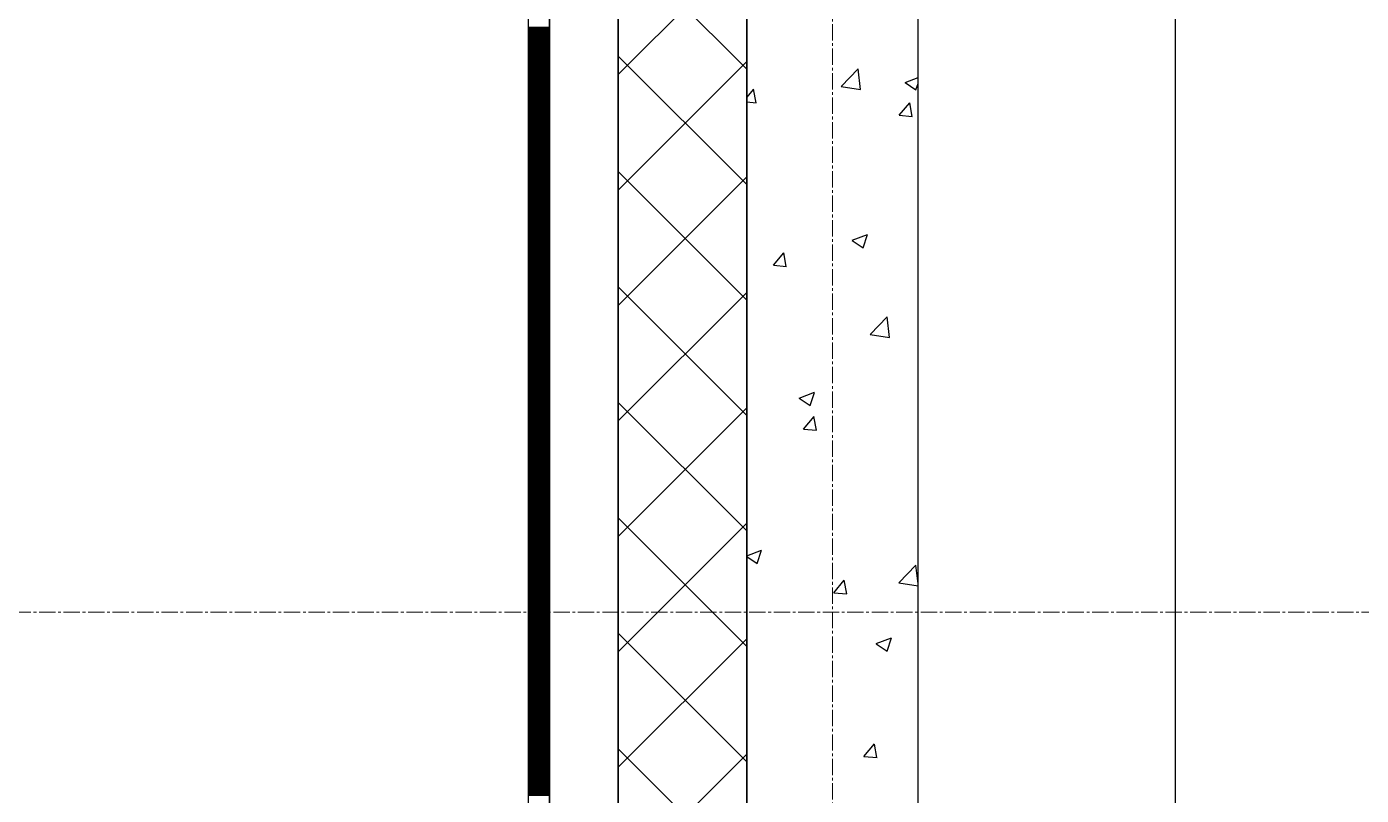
# Model space of a CAD drawing. Header units: millimetres. Extents: x -231292 to 573618, y -153144 to 564035.
# Drawn here: x 7963 to 9520, y 247853 to 248750 of the extents above; entities that cross this region are included whole.
import ezdxf

# ---------------------------------------------------------------- set-up
doc = ezdxf.new("R2010")
doc.units = ezdxf.units.MM
doc.linetypes.add('CENTER2', pattern=[28.575, 19.05, -3.175, 3.175, -3.175])
doc.layers.get('0').update_dxf_attribs({"color": 250})
for name, color, linetype, lineweight in [('АР_Стены ПЕНОблок', 250, 'Continuous', 20), ('АР_Тонкая', 250, 'Continuous', 5), ('АР_Утеплитель', 250, 'Continuous', 0), ('АР_Штриховка', 250, 'Continuous', 0), ('РД_Оси_100', 250, 'Continuous', 0)]:
    doc.layers.add(name, color=color, linetype=linetype, lineweight=lineweight)
doc.layers.add('КР_Балки-0.5', color=60, linetype='Continuous', lineweight=50, plot=False)

# ---------------------------------------------------------------- blocks, each defined once
blk = doc.blocks.new('оси_рен')
at = {"layer": 'РД_Оси_100', "color": 251, "linetype": 'CENTER2', "true_color": 0x636466}
for p, q in [((1195652.916, 135558.25), (1195652.916, 223268.25)), ((1189697.958, 197413.25), (1241712.916, 197413.25))]:
    blk.add_line(p, q, dxfattribs=at)

msp = doc.modelspace()

# ---------------------------------------------------------------- linework, layer by layer
at = {"layer": 'АР_Стены ПЕНОблок', "color": 18, "linetype": 'Continuous', "lineweight": 25, "true_color": 0x000000}
for p, q in [((8803.243, 263866.253), (8803.243, 187666.253)), ((9003.243, 187666.253), (9003.243, 263866.253))]:
    msp.add_line(p, q, dxfattribs=at)
at = {"layer": 'АР_Тонкая', "color": 18, "linetype": 'Continuous', "lineweight": 25, "true_color": 0x000000}
for p, q in [((8548.243, 263866.253), (8548.243, 187666.253)), ((8573.243, 263866.253), (8573.243, 187666.253)), ((8573.243, 187666.253), (8573.243, 263866.253)), ((8653.243, 187666.253), (8653.243, 263866.253))]:
    msp.add_line(p, q, dxfattribs=at)
at = {"layer": 'АР_Утеплитель', "color": 18, "linetype": 'Continuous', "lineweight": 25, "true_color": 0x000000}
for p, q in [((8653.243, 263866.253), (8653.243, 187666.253)), ((8803.243, 187666.253), (8803.243, 263866.253))]:
    msp.add_line(p, q, dxfattribs=at)
at = {"layer": 'АР_Штриховка', "color": 18, "linetype": 'Continuous', "lineweight": 25, "true_color": 0x000000}
for p, q in [((8803.243, 248699.905), (8653.243, 248849.905)), ((8653.243, 248693.618), (8803.243, 248843.618)), ((8548.243, 248749.002), (8573.243, 248749.002)), ((8548.243, 248748.002), (8573.243, 248748.002)), ((8548.243, 248747.002), (8573.243, 248747.002)), ((8548.243, 248746.002), (8573.243, 248746.002)), ((8548.243, 248745.002), (8573.243, 248745.002)), ((8548.243, 248744.002), (8573.243, 248744.002)), ((8548.243, 248743.002), (8573.243, 248743.002)), ((8548.243, 248742.002), (8573.243, 248742.002)), ((8548.243, 248741.002), (8573.243, 248741.002)), ((8548.243, 248740.002), (8573.243, 248740.002)), ((8548.243, 248739.002), (8573.243, 248739.002)), ((8548.243, 248738.002), (8573.243, 248738.002)), ((8548.243, 248737.002), (8573.243, 248737.002)), ((8548.243, 248736.002), (8573.243, 248736.002)), ((8548.243, 248735.002), (8573.243, 248735.002)), ((8548.243, 248734.002), (8573.243, 248734.002)), ((8548.243, 248733.002), (8573.243, 248733.002)), ((8548.243, 248732.002), (8573.243, 248732.002)), ((8548.243, 248731.002), (8573.243, 248731.002)), ((8548.243, 248730.002), (8573.243, 248730.002)), ((8548.243, 248729.002), (8573.243, 248729.002)), ((8548.243, 248728.002), (8573.243, 248728.002)), ((8548.243, 248727.002), (8573.243, 248727.002)), ((8548.243, 248726.002), (8573.243, 248726.002)), ((8548.243, 248725.002), (8573.243, 248725.002)), ((8548.243, 248724.002), (8573.243, 248724.002)), ((8548.243, 248723.002), (8573.243, 248723.002)), ((8548.243, 248722.002), (8573.243, 248722.002)), ((8548.243, 248721.002), (8573.243, 248721.002)), ((8548.243, 248720.002), (8573.243, 248720.002)), ((8548.243, 248719.002), (8573.243, 248719.002)), ((8548.243, 248718.002), (8573.243, 248718.002)), ((8548.243, 248717.002), (8573.243, 248717.002)), ((8548.243, 248716.002), (8573.243, 248716.002)), ((8548.243, 248715.002), (8573.243, 248715.002)), ((8548.243, 248714.002), (8573.243, 248714.002)), ((8548.243, 248713.002), (8573.243, 248713.002)), ((8803.243, 248565.201), (8653.243, 248715.201)), ((8548.243, 248712.002), (8573.243, 248712.002)), ((8548.243, 248711.002), (8573.243, 248711.002)), ((8548.243, 248710.002), (8573.243, 248710.002)), ((8548.243, 248709.002), (8573.243, 248709.002)), ((8548.243, 248708.002), (8573.243, 248708.002)), ((8548.243, 248707.002), (8573.243, 248707.002)), ((8548.243, 248706.002), (8573.243, 248706.002)), ((8548.243, 248705.002), (8573.243, 248705.002)), ((8548.243, 248704.002), (8573.243, 248704.002)), ((8548.243, 248703.002), (8573.243, 248703.002)), ((8548.243, 248702.002), (8573.243, 248702.002)), ((8548.243, 248701.002), (8573.243, 248701.002)), ((8548.243, 248700.002), (8573.243, 248700.002)), ((8548.243, 248699.002), (8573.243, 248699.002)), ((8548.243, 248698.002), (8573.243, 248698.002)), ((8548.243, 248697.002), (8573.243, 248697.002)), ((8653.243, 248558.914), (8803.243, 248708.914)), ((8913.567, 248679.632), (8933.351, 248700.251)), ((8936.148, 248676.128), (8933.342, 248700.25)), ((8548.243, 248696.002), (8573.243, 248696.002)), ((8548.243, 248695.002), (8573.243, 248695.002)), ((8548.243, 248694.002), (8573.243, 248694.002)), ((8548.243, 248693.002), (8573.243, 248693.002)), ((8548.243, 248692.002), (8573.243, 248692.002)), ((8548.243, 248691.002), (8573.243, 248691.002)), ((8548.243, 248690.002), (8573.243, 248690.002)), ((8548.243, 248689.002), (8573.243, 248689.002)), ((8548.243, 248688.002), (8573.243, 248688.002)), ((8548.243, 248687.002), (8573.243, 248687.002)), ((8548.243, 248686.002), (8573.243, 248686.002)), ((8548.243, 248685.002), (8573.243, 248685.002)), ((8548.243, 248684.002), (8573.243, 248684.002)), ((8548.243, 248683.002), (8573.243, 248683.002)), ((8548.243, 248682.002), (8573.243, 248682.002)), ((8988.148, 248684.284), (9000.783, 248675.762)), ((8988.246, 248684.5), (9003.243, 248690.257)), ((9000.793, 248675.759), (9003.243, 248683.06)), ((8548.243, 248681.002), (8573.243, 248681.002)), ((8548.243, 248680.002), (8573.243, 248680.002)), ((8548.243, 248679.002), (8573.243, 248679.002)), ((8548.243, 248678.002), (8573.243, 248678.002)), ((8548.243, 248677.002), (8573.243, 248677.002)), ((8548.243, 248676.002), (8573.243, 248676.002)), ((8548.243, 248675.002), (8573.243, 248675.002)), ((8548.243, 248674.002), (8573.243, 248674.002)), ((8548.243, 248673.002), (8573.243, 248673.002)), ((8548.243, 248672.002), (8573.243, 248672.002)), ((8548.243, 248671.002), (8573.243, 248671.002)), ((8548.243, 248670.002), (8573.243, 248670.002)), ((8548.243, 248669.002), (8573.243, 248669.002)), ((8548.243, 248668.002), (8573.243, 248668.002)), ((8548.243, 248667.002), (8573.243, 248667.002)), ((8548.243, 248666.002), (8573.243, 248666.002)), ((8803.243, 248667.07), (8811.387, 248676.776)), ((8814.216, 248660.824), (8811.279, 248676.745)), ((8913.561, 248679.647), (8936.151, 248676.143)), ((8548.243, 248665.002), (8573.243, 248665.002)), ((8548.243, 248664.002), (8573.243, 248664.002)), ((8548.243, 248663.002), (8573.243, 248663.002)), ((8548.243, 248662.002), (8573.243, 248662.002)), ((8548.243, 248661.002), (8573.243, 248661.002)), ((8548.243, 248660.002), (8573.243, 248660.002)), ((8548.243, 248659.002), (8573.243, 248659.002)), ((8548.243, 248658.002), (8573.243, 248658.002)), ((8548.243, 248657.002), (8573.243, 248657.002)), ((8548.243, 248656.002), (8573.243, 248656.002)), ((8548.243, 248655.002), (8573.243, 248655.002)), ((8548.243, 248654.002), (8573.243, 248654.002)), ((8548.243, 248653.002), (8573.243, 248653.002)), ((8548.243, 248652.002), (8573.243, 248652.002)), ((8548.243, 248651.002), (8573.243, 248651.002)), ((8803.243, 248661.813), (8814.323, 248660.844)), ((8981.327, 248646.243), (8993.572, 248660.837)), ((8996.4, 248644.885), (8993.463, 248660.806)), ((8548.243, 248650.002), (8573.243, 248650.002)), ((8548.243, 248649.002), (8573.243, 248649.002)), ((8548.243, 248648.002), (8573.243, 248648.002)), ((8548.243, 248647.002), (8573.243, 248647.002)), ((8548.243, 248646.002), (8573.243, 248646.002)), ((8548.243, 248645.002), (8573.243, 248645.002)), ((8548.243, 248644.002), (8573.243, 248644.002)), ((8548.243, 248643.002), (8573.243, 248643.002)), ((8548.243, 248642.002), (8573.243, 248642.002)), ((8548.243, 248641.002), (8573.243, 248641.002)), ((8548.243, 248640.002), (8573.243, 248640.002)), ((8548.243, 248639.002), (8573.243, 248639.002)), ((8548.243, 248638.002), (8573.243, 248638.002)), ((8548.243, 248637.002), (8573.243, 248637.002)), ((8548.243, 248636.002), (8573.243, 248636.002)), ((8548.243, 248635.002), (8573.243, 248635.002)), ((8981.326, 248646.233), (8996.508, 248644.905)), ((8548.243, 248634.002), (8573.243, 248634.002)), ((8548.243, 248633.002), (8573.243, 248633.002)), ((8548.243, 248632.002), (8573.243, 248632.002)), ((8548.243, 248631.002), (8573.243, 248631.002)), ((8548.243, 248630.002), (8573.243, 248630.002)), ((8548.243, 248629.002), (8573.243, 248629.002)), ((8548.243, 248628.002), (8573.243, 248628.002)), ((8548.243, 248627.002), (8573.243, 248627.002)), ((8548.243, 248626.002), (8573.243, 248626.002)), ((8548.243, 248625.002), (8573.243, 248625.002)), ((8548.243, 248624.002), (8573.243, 248624.002)), ((8548.243, 248623.002), (8573.243, 248623.002)), ((8548.243, 248622.002), (8573.243, 248622.002)), ((8548.243, 248621.002), (8573.243, 248621.002)), ((8548.243, 248620.002), (8573.243, 248620.002)), ((8548.243, 248619.002), (8573.243, 248619.002)), ((8548.243, 248618.002), (8573.243, 248618.002)), ((8548.243, 248617.002), (8573.243, 248617.002)), ((8548.243, 248616.002), (8573.243, 248616.002)), ((8548.243, 248615.002), (8573.243, 248615.002)), ((8548.243, 248614.002), (8573.243, 248614.002)), ((8548.243, 248613.002), (8573.243, 248613.002)), ((8548.243, 248612.002), (8573.243, 248612.002)), ((8548.243, 248611.002), (8573.243, 248611.002)), ((8548.243, 248610.002), (8573.243, 248610.002)), ((8548.243, 248609.002), (8573.243, 248609.002)), ((8548.243, 248608.002), (8573.243, 248608.002)), ((8548.243, 248607.002), (8573.243, 248607.002)), ((8548.243, 248606.002), (8573.243, 248606.002)), ((8548.243, 248605.002), (8573.243, 248605.002)), ((8548.243, 248604.002), (8573.243, 248604.002)), ((8548.243, 248603.002), (8573.243, 248603.002)), ((8548.243, 248602.002), (8573.243, 248602.002)), ((8548.243, 248601.002), (8573.243, 248601.002)), ((8548.243, 248600.002), (8573.243, 248600.002)), ((8548.243, 248599.002), (8573.243, 248599.002)), ((8548.243, 248598.002), (8573.243, 248598.002)), ((8548.243, 248597.002), (8573.243, 248597.002)), ((8548.243, 248596.002), (8573.243, 248596.002)), ((8548.243, 248595.002), (8573.243, 248595.002)), ((8548.243, 248594.002), (8573.243, 248594.002)), ((8548.243, 248593.002), (8573.243, 248593.002)), ((8548.243, 248592.002), (8573.243, 248592.002)), ((8548.243, 248591.002), (8573.243, 248591.002)), ((8548.243, 248590.002), (8573.243, 248590.002)), ((8548.243, 248589.002), (8573.243, 248589.002)), ((8548.243, 248588.002), (8573.243, 248588.002)), ((8548.243, 248587.002), (8573.243, 248587.002)), ((8548.243, 248586.002), (8573.243, 248586.002)), ((8548.243, 248585.002), (8573.243, 248585.002)), ((8548.243, 248584.002), (8573.243, 248584.002)), ((8548.243, 248583.002), (8573.243, 248583.002)), ((8548.243, 248582.002), (8573.243, 248582.002)), ((8548.243, 248581.002), (8573.243, 248581.002)), ((8548.243, 248580.002), (8573.243, 248580.002)), ((8548.243, 248579.002), (8573.243, 248579.002)), ((8548.243, 248578.002), (8573.243, 248578.002)), ((8548.243, 248577.002), (8573.243, 248577.002)), ((8548.243, 248576.002), (8573.243, 248576.002)), ((8548.243, 248575.002), (8573.243, 248575.002)), ((8548.243, 248574.002), (8573.243, 248574.002)), ((8548.243, 248573.002), (8573.243, 248573.002)), ((8803.243, 248430.497), (8653.243, 248580.497)), ((8653.243, 248424.21), (8803.243, 248574.21)), ((8548.243, 248572.002), (8573.243, 248572.002)), ((8548.243, 248571.002), (8573.243, 248571.002)), ((8548.243, 248570.002), (8573.243, 248570.002)), ((8548.243, 248569.002), (8573.243, 248569.002)), ((8548.243, 248568.002), (8573.243, 248568.002)), ((8548.243, 248567.002), (8573.243, 248567.002)), ((8548.243, 248566.002), (8573.243, 248566.002)), ((8548.243, 248565.002), (8573.243, 248565.002)), ((8548.243, 248564.002), (8573.243, 248564.002)), ((8548.243, 248563.002), (8573.243, 248563.002)), ((8548.243, 248562.002), (8573.243, 248562.002)), ((8548.243, 248561.002), (8573.243, 248561.002)), ((8548.243, 248560.002), (8573.243, 248560.002)), ((8548.243, 248559.002), (8573.243, 248559.002)), ((8548.243, 248558.002), (8573.243, 248558.002)), ((8548.243, 248557.002), (8573.243, 248557.002)), ((8548.243, 248556.002), (8573.243, 248556.002)), ((8548.243, 248555.002), (8573.243, 248555.002)), ((8548.243, 248554.002), (8573.243, 248554.002)), ((8548.243, 248553.002), (8573.243, 248553.002)), ((8548.243, 248552.002), (8573.243, 248552.002)), ((8548.243, 248551.002), (8573.243, 248551.002)), ((8548.243, 248550.002), (8573.243, 248550.002)), ((8548.243, 248549.002), (8573.243, 248549.002)), ((8548.243, 248548.002), (8573.243, 248548.002)), ((8548.243, 248547.002), (8573.243, 248547.002)), ((8548.243, 248546.002), (8573.243, 248546.002)), ((8548.243, 248545.002), (8573.243, 248545.002)), ((8548.243, 248544.002), (8573.243, 248544.002)), ((8548.243, 248543.002), (8573.243, 248543.002)), ((8548.243, 248542.002), (8573.243, 248542.002)), ((8548.243, 248541.002), (8573.243, 248541.002)), ((8548.243, 248540.002), (8573.243, 248540.002)), ((8548.243, 248539.002), (8573.243, 248539.002)), ((8548.243, 248538.002), (8573.243, 248538.002)), ((8548.243, 248537.002), (8573.243, 248537.002)), ((8548.243, 248536.002), (8573.243, 248536.002)), ((8548.243, 248535.002), (8573.243, 248535.002)), ((8548.243, 248534.002), (8573.243, 248534.002)), ((8548.243, 248533.002), (8573.243, 248533.002)), ((8548.243, 248532.002), (8573.243, 248532.002)), ((8548.243, 248531.002), (8573.243, 248531.002)), ((8548.243, 248530.002), (8573.243, 248530.002)), ((8548.243, 248529.002), (8573.243, 248529.002)), ((8548.243, 248528.002), (8573.243, 248528.002)), ((8548.243, 248527.002), (8573.243, 248527.002)), ((8548.243, 248526.002), (8573.243, 248526.002)), ((8548.243, 248525.002), (8573.243, 248525.002)), ((8548.243, 248524.002), (8573.243, 248524.002)), ((8548.243, 248523.002), (8573.243, 248523.002)), ((8548.243, 248522.002), (8573.243, 248522.002)), ((8548.243, 248521.002), (8573.243, 248521.002)), ((8548.243, 248520.002), (8573.243, 248520.002)), ((8548.243, 248519.002), (8573.243, 248519.002)), ((8548.243, 248518.002), (8573.243, 248518.002)), ((8548.243, 248517.002), (8573.243, 248517.002)), ((8548.243, 248516.002), (8573.243, 248516.002)), ((8548.243, 248515.002), (8573.243, 248515.002)), ((8548.243, 248514.002), (8573.243, 248514.002)), ((8548.243, 248513.002), (8573.243, 248513.002)), ((8548.243, 248512.002), (8573.243, 248512.002)), ((8548.243, 248511.002), (8573.243, 248511.002)), ((8548.243, 248510.002), (8573.243, 248510.002)), ((8548.243, 248509.002), (8573.243, 248509.002)), ((8548.243, 248508.002), (8573.243, 248508.002)), ((8548.243, 248507.002), (8573.243, 248507.002)), ((8548.243, 248506.002), (8573.243, 248506.002)), ((8548.243, 248505.002), (8573.243, 248505.002)), ((8548.243, 248504.002), (8573.243, 248504.002)), ((8548.243, 248503.002), (8573.243, 248503.002)), ((8548.243, 248502.002), (8573.243, 248502.002)), ((8548.243, 248501.002), (8573.243, 248501.002)), ((8548.243, 248500.002), (8573.243, 248500.002)), ((8548.243, 248499.002), (8573.243, 248499.002)), ((8548.243, 248498.002), (8573.243, 248498.002)), ((8548.243, 248497.002), (8573.243, 248497.002)), ((8548.243, 248496.002), (8573.243, 248496.002)), ((8548.243, 248495.002), (8573.243, 248495.002)), ((8926.346, 248500.096), (8938.981, 248491.574)), ((8926.444, 248500.312), (8944.229, 248507.139)), ((8938.991, 248491.571), (8944.142, 248506.92)), ((8548.243, 248494.002), (8573.243, 248494.002)), ((8548.243, 248493.002), (8573.243, 248493.002)), ((8548.243, 248492.002), (8573.243, 248492.002)), ((8548.243, 248491.002), (8573.243, 248491.002)), ((8548.243, 248490.002), (8573.243, 248490.002)), ((8548.243, 248489.002), (8573.243, 248489.002)), ((8548.243, 248488.002), (8573.243, 248488.002)), ((8548.243, 248487.002), (8573.243, 248487.002)), ((8548.243, 248486.002), (8573.243, 248486.002)), ((8548.243, 248485.002), (8573.243, 248485.002)), ((8548.243, 248484.002), (8573.243, 248484.002)), ((8548.243, 248483.002), (8573.243, 248483.002)), ((8548.243, 248482.002), (8573.243, 248482.002)), ((8548.243, 248481.002), (8573.243, 248481.002)), ((8548.243, 248480.002), (8573.243, 248480.002)), ((8548.243, 248479.002), (8573.243, 248479.002)), ((8834.385, 248471.126), (8846.63, 248485.719)), ((8849.459, 248469.767), (8846.522, 248485.688)), ((8548.243, 248478.002), (8573.243, 248478.002)), ((8548.243, 248477.002), (8573.243, 248477.002)), ((8548.243, 248476.002), (8573.243, 248476.002)), ((8548.243, 248475.002), (8573.243, 248475.002)), ((8548.243, 248474.002), (8573.243, 248474.002)), ((8548.243, 248473.002), (8573.243, 248473.002)), ((8548.243, 248472.002), (8573.243, 248472.002)), ((8548.243, 248471.002), (8573.243, 248471.002)), ((8548.243, 248470.002), (8573.243, 248470.002)), ((8548.243, 248469.002), (8573.243, 248469.002)), ((8548.243, 248468.002), (8573.243, 248468.002)), ((8548.243, 248467.002), (8573.243, 248467.002)), ((8548.243, 248466.002), (8573.243, 248466.002)), ((8548.243, 248465.002), (8573.243, 248465.002)), ((8548.243, 248464.002), (8573.243, 248464.002)), ((8834.384, 248471.115), (8849.566, 248469.787)), ((8548.243, 248463.002), (8573.243, 248463.002)), ((8548.243, 248462.002), (8573.243, 248462.002)), ((8548.243, 248461.002), (8573.243, 248461.002)), ((8548.243, 248460.002), (8573.243, 248460.002)), ((8548.243, 248459.002), (8573.243, 248459.002)), ((8548.243, 248458.002), (8573.243, 248458.002)), ((8548.243, 248457.002), (8573.243, 248457.002)), ((8548.243, 248456.002), (8573.243, 248456.002)), ((8548.243, 248455.002), (8573.243, 248455.002)), ((8548.243, 248454.002), (8573.243, 248454.002)), ((8548.243, 248453.002), (8573.243, 248453.002)), ((8548.243, 248452.002), (8573.243, 248452.002)), ((8548.243, 248451.002), (8573.243, 248451.002)), ((8548.243, 248450.002), (8573.243, 248450.002)), ((8548.243, 248449.002), (8573.243, 248449.002)), ((8548.243, 248448.002), (8573.243, 248448.002)), ((8548.243, 248447.002), (8573.243, 248447.002)), ((8548.243, 248446.002), (8573.243, 248446.002)), ((8548.243, 248445.002), (8573.243, 248445.002)), ((8548.243, 248444.002), (8573.243, 248444.002)), ((8548.243, 248443.002), (8573.243, 248443.002)), ((8548.243, 248442.002), (8573.243, 248442.002)), ((8548.243, 248441.002), (8573.243, 248441.002)), ((8548.243, 248440.002), (8573.243, 248440.002)), ((8548.243, 248439.002), (8573.243, 248439.002)), ((8548.243, 248438.002), (8573.243, 248438.002)), ((8548.243, 248437.002), (8573.243, 248437.002)), ((8548.243, 248436.002), (8573.243, 248436.002)), ((8548.243, 248435.002), (8573.243, 248435.002)), ((8548.243, 248434.002), (8573.243, 248434.002)), ((8548.243, 248433.002), (8573.243, 248433.002)), ((8803.243, 248295.793), (8653.243, 248445.793)), ((8653.243, 248289.506), (8803.243, 248439.506)), ((8548.243, 248432.002), (8573.243, 248432.002)), ((8548.243, 248431.002), (8573.243, 248431.002)), ((8548.243, 248430.002), (8573.243, 248430.002)), ((8548.243, 248429.002), (8573.243, 248429.002)), ((8548.243, 248428.002), (8573.243, 248428.002)), ((8548.243, 248427.002), (8573.243, 248427.002)), ((8548.243, 248426.002), (8573.243, 248426.002)), ((8548.243, 248425.002), (8573.243, 248425.002)), ((8548.243, 248424.002), (8573.243, 248424.002)), ((8548.243, 248423.002), (8573.243, 248423.002)), ((8548.243, 248422.002), (8573.243, 248422.002)), ((8548.243, 248421.002), (8573.243, 248421.002)), ((8548.243, 248420.002), (8573.243, 248420.002)), ((8548.243, 248419.002), (8573.243, 248419.002)), ((8548.243, 248418.002), (8573.243, 248418.002)), ((8548.243, 248417.002), (8573.243, 248417.002)), ((8548.243, 248416.002), (8573.243, 248416.002)), ((8548.243, 248415.002), (8573.243, 248415.002)), ((8548.243, 248414.002), (8573.243, 248414.002)), ((8548.243, 248413.002), (8573.243, 248413.002)), ((8548.243, 248412.002), (8573.243, 248412.002)), ((8548.243, 248411.002), (8573.243, 248411.002)), ((8548.243, 248410.002), (8573.243, 248410.002)), ((8548.243, 248409.002), (8573.243, 248409.002)), ((8548.243, 248408.002), (8573.243, 248408.002)), ((8548.243, 248407.002), (8573.243, 248407.002)), ((8548.243, 248406.002), (8573.243, 248406.002)), ((8548.243, 248405.002), (8573.243, 248405.002)), ((8548.243, 248404.002), (8573.243, 248404.002)), ((8548.243, 248403.002), (8573.243, 248403.002)), ((8548.243, 248402.002), (8573.243, 248402.002)), ((8947.242, 248390.164), (8967.026, 248410.783)), ((8969.823, 248386.659), (8967.017, 248410.782)), ((8548.243, 248401.002), (8573.243, 248401.002)), ((8548.243, 248400.002), (8573.243, 248400.002)), ((8548.243, 248399.002), (8573.243, 248399.002)), ((8548.243, 248398.002), (8573.243, 248398.002)), ((8548.243, 248397.002), (8573.243, 248397.002)), ((8548.243, 248396.002), (8573.243, 248396.002)), ((8548.243, 248395.002), (8573.243, 248395.002)), ((8548.243, 248394.002), (8573.243, 248394.002)), ((8548.243, 248393.002), (8573.243, 248393.002)), ((8548.243, 248392.002), (8573.243, 248392.002)), ((8548.243, 248391.002), (8573.243, 248391.002)), ((8548.243, 248390.002), (8573.243, 248390.002)), ((8548.243, 248389.002), (8573.243, 248389.002)), ((8548.243, 248388.002), (8573.243, 248388.002)), ((8548.243, 248387.002), (8573.243, 248387.002)), ((8548.243, 248386.002), (8573.243, 248386.002)), ((8947.236, 248390.178), (8969.825, 248386.675)), ((8548.243, 248385.002), (8573.243, 248385.002)), ((8548.243, 248384.002), (8573.243, 248384.002)), ((8548.243, 248383.002), (8573.243, 248383.002)), ((8548.243, 248382.002), (8573.243, 248382.002)), ((8548.243, 248381.002), (8573.243, 248381.002)), ((8548.243, 248380.002), (8573.243, 248380.002)), ((8548.243, 248379.002), (8573.243, 248379.002)), ((8548.243, 248378.002), (8573.243, 248378.002)), ((8548.243, 248377.002), (8573.243, 248377.002)), ((8548.243, 248376.002), (8573.243, 248376.002)), ((8548.243, 248375.002), (8573.243, 248375.002)), ((8548.243, 248374.002), (8573.243, 248374.002)), ((8548.243, 248373.002), (8573.243, 248373.002)), ((8548.243, 248372.002), (8573.243, 248372.002)), ((8548.243, 248371.002), (8573.243, 248371.002)), ((8548.243, 248370.002), (8573.243, 248370.002)), ((8548.243, 248369.002), (8573.243, 248369.002)), ((8548.243, 248368.002), (8573.243, 248368.002)), ((8548.243, 248367.002), (8573.243, 248367.002)), ((8548.243, 248366.002), (8573.243, 248366.002)), ((8548.243, 248365.002), (8573.243, 248365.002)), ((8548.243, 248364.002), (8573.243, 248364.002)), ((8548.243, 248363.002), (8573.243, 248363.002)), ((8548.243, 248362.002), (8573.243, 248362.002)), ((8548.243, 248361.002), (8573.243, 248361.002)), ((8548.243, 248360.002), (8573.243, 248360.002)), ((8548.243, 248359.002), (8573.243, 248359.002)), ((8548.243, 248358.002), (8573.243, 248358.002)), ((8548.243, 248357.002), (8573.243, 248357.002)), ((8548.243, 248356.002), (8573.243, 248356.002)), ((8548.243, 248355.002), (8573.243, 248355.002)), ((8548.243, 248354.002), (8573.243, 248354.002)), ((8548.243, 248353.002), (8573.243, 248353.002)), ((8548.243, 248352.002), (8573.243, 248352.002)), ((8548.243, 248351.002), (8573.243, 248351.002)), ((8548.243, 248350.002), (8573.243, 248350.002)), ((8548.243, 248349.002), (8573.243, 248349.002)), ((8548.243, 248348.002), (8573.243, 248348.002)), ((8548.243, 248347.002), (8573.243, 248347.002)), ((8548.243, 248346.002), (8573.243, 248346.002)), ((8548.243, 248345.002), (8573.243, 248345.002)), ((8548.243, 248344.002), (8573.243, 248344.002)), ((8548.243, 248343.002), (8573.243, 248343.002)), ((8548.243, 248342.002), (8573.243, 248342.002)), ((8548.243, 248341.002), (8573.243, 248341.002)), ((8548.243, 248340.002), (8573.243, 248340.002)), ((8548.243, 248339.002), (8573.243, 248339.002)), ((8548.243, 248338.002), (8573.243, 248338.002)), ((8548.243, 248337.002), (8573.243, 248337.002)), ((8548.243, 248336.002), (8573.243, 248336.002)), ((8548.243, 248335.002), (8573.243, 248335.002)), ((8548.243, 248334.002), (8573.243, 248334.002)), ((8548.243, 248333.002), (8573.243, 248333.002)), ((8548.243, 248332.002), (8573.243, 248332.002)), ((8548.243, 248331.002), (8573.243, 248331.002)), ((8548.243, 248330.002), (8573.243, 248330.002)), ((8548.243, 248329.002), (8573.243, 248329.002)), ((8548.243, 248328.002), (8573.243, 248328.002)), ((8548.243, 248327.002), (8573.243, 248327.002)), ((8548.243, 248326.002), (8573.243, 248326.002)), ((8548.243, 248325.002), (8573.243, 248325.002)), ((8548.243, 248324.002), (8573.243, 248324.002)), ((8548.243, 248323.002), (8573.243, 248323.002)), ((8548.243, 248322.002), (8573.243, 248322.002)), ((8548.243, 248321.002), (8573.243, 248321.002)), ((8548.243, 248320.002), (8573.243, 248320.002)), ((8548.243, 248319.002), (8573.243, 248319.002)), ((8548.243, 248318.002), (8573.243, 248318.002)), ((8548.243, 248317.002), (8573.243, 248317.002)), ((8548.243, 248316.002), (8573.243, 248316.002)), ((8548.243, 248315.002), (8573.243, 248315.002)), ((8548.243, 248314.002), (8573.243, 248314.002)), ((8548.243, 248313.002), (8573.243, 248313.002)), ((8548.243, 248312.002), (8573.243, 248312.002)), ((8548.243, 248311.002), (8573.243, 248311.002)), ((8548.243, 248310.002), (8573.243, 248310.002)), ((8548.243, 248309.002), (8573.243, 248309.002)), ((8548.243, 248308.002), (8573.243, 248308.002)), ((8803.243, 248161.089), (8653.243, 248311.089)), ((8864.544, 248315.908), (8877.179, 248307.386)), ((8864.642, 248316.124), (8882.427, 248322.951)), ((8877.189, 248307.383), (8882.339, 248322.732)), ((8548.243, 248307.002), (8573.243, 248307.002)), ((8548.243, 248306.002), (8573.243, 248306.002)), ((8548.243, 248305.002), (8573.243, 248305.002)), ((8548.243, 248304.002), (8573.243, 248304.002)), ((8548.243, 248303.002), (8573.243, 248303.002)), ((8548.243, 248302.002), (8573.243, 248302.002)), ((8548.243, 248301.002), (8573.243, 248301.002)), ((8548.243, 248300.002), (8573.243, 248300.002)), ((8548.243, 248299.002), (8573.243, 248299.002)), ((8548.243, 248298.002), (8573.243, 248298.002)), ((8548.243, 248297.002), (8573.243, 248297.002)), ((8548.243, 248296.002), (8573.243, 248296.002)), ((8548.243, 248295.002), (8573.243, 248295.002)), ((8548.243, 248294.002), (8573.243, 248294.002)), ((8548.243, 248293.002), (8573.243, 248293.002)), ((8653.243, 248154.803), (8803.243, 248304.803)), ((8869.629, 248280.069), (8881.874, 248294.662)), ((8884.702, 248278.71), (8881.765, 248294.632)), ((8548.243, 248292.002), (8573.243, 248292.002)), ((8548.243, 248291.002), (8573.243, 248291.002)), ((8548.243, 248290.002), (8573.243, 248290.002)), ((8548.243, 248289.002), (8573.243, 248289.002)), ((8548.243, 248288.002), (8573.243, 248288.002)), ((8548.243, 248287.002), (8573.243, 248287.002)), ((8548.243, 248286.002), (8573.243, 248286.002)), ((8548.243, 248285.002), (8573.243, 248285.002)), ((8548.243, 248284.002), (8573.243, 248284.002)), ((8548.243, 248283.002), (8573.243, 248283.002)), ((8548.243, 248282.002), (8573.243, 248282.002)), ((8548.243, 248281.002), (8573.243, 248281.002)), ((8548.243, 248280.002), (8573.243, 248280.002)), ((8548.243, 248279.002), (8573.243, 248279.002)), ((8548.243, 248278.002), (8573.243, 248278.002)), ((8548.243, 248277.002), (8573.243, 248277.002)), ((8869.628, 248280.059), (8884.81, 248278.73)), ((8548.243, 248276.002), (8573.243, 248276.002)), ((8548.243, 248275.002), (8573.243, 248275.002)), ((8548.243, 248274.002), (8573.243, 248274.002)), ((8548.243, 248273.002), (8573.243, 248273.002)), ((8548.243, 248272.002), (8573.243, 248272.002)), ((8548.243, 248271.002), (8573.243, 248271.002)), ((8548.243, 248270.002), (8573.243, 248270.002)), ((8548.243, 248269.002), (8573.243, 248269.002)), ((8548.243, 248268.002), (8573.243, 248268.002)), ((8548.243, 248267.002), (8573.243, 248267.002)), ((8548.243, 248266.002), (8573.243, 248266.002)), ((8548.243, 248265.002), (8573.243, 248265.002)), ((8548.243, 248264.002), (8573.243, 248264.002)), ((8548.243, 248263.002), (8573.243, 248263.002)), ((8548.243, 248262.002), (8573.243, 248262.002)), ((8548.243, 248261.002), (8573.243, 248261.002)), ((8548.243, 248260.002), (8573.243, 248260.002)), ((8548.243, 248259.002), (8573.243, 248259.002)), ((8548.243, 248258.002), (8573.243, 248258.002)), ((8548.243, 248257.002), (8573.243, 248257.002)), ((8548.243, 248256.002), (8573.243, 248256.002)), ((8548.243, 248255.002), (8573.243, 248255.002)), ((8548.243, 248254.002), (8573.243, 248254.002)), ((8548.243, 248253.002), (8573.243, 248253.002)), ((8548.243, 248252.002), (8573.243, 248252.002)), ((8548.243, 248251.002), (8573.243, 248251.002)), ((8548.243, 248250.002), (8573.243, 248250.002)), ((8548.243, 248249.002), (8573.243, 248249.002)), ((8548.243, 248248.002), (8573.243, 248248.002)), ((8548.243, 248247.002), (8573.243, 248247.002)), ((8548.243, 248246.002), (8573.243, 248246.002)), ((8548.243, 248245.002), (8573.243, 248245.002)), ((8548.243, 248244.002), (8573.243, 248244.002)), ((8548.243, 248243.002), (8573.243, 248243.002)), ((8548.243, 248242.002), (8573.243, 248242.002)), ((8548.243, 248241.002), (8573.243, 248241.002)), ((8548.243, 248240.002), (8573.243, 248240.002)), ((8548.243, 248239.002), (8573.243, 248239.002)), ((8548.243, 248238.002), (8573.243, 248238.002)), ((8548.243, 248237.002), (8573.243, 248237.002)), ((8548.243, 248236.002), (8573.243, 248236.002)), ((8548.243, 248235.002), (8573.243, 248235.002)), ((8548.243, 248234.002), (8573.243, 248234.002)), ((8548.243, 248233.002), (8573.243, 248233.002)), ((8548.243, 248232.002), (8573.243, 248232.002)), ((8548.243, 248231.002), (8573.243, 248231.002)), ((8548.243, 248230.002), (8573.243, 248230.002)), ((8548.243, 248229.002), (8573.243, 248229.002)), ((8548.243, 248228.002), (8573.243, 248228.002)), ((8548.243, 248227.002), (8573.243, 248227.002)), ((8548.243, 248226.002), (8573.243, 248226.002)), ((8548.243, 248225.002), (8573.243, 248225.002)), ((8548.243, 248224.002), (8573.243, 248224.002)), ((8548.243, 248223.002), (8573.243, 248223.002)), ((8548.243, 248222.002), (8573.243, 248222.002)), ((8548.243, 248221.002), (8573.243, 248221.002)), ((8548.243, 248220.002), (8573.243, 248220.002)), ((8548.243, 248219.002), (8573.243, 248219.002)), ((8548.243, 248218.002), (8573.243, 248218.002)), ((8548.243, 248217.002), (8573.243, 248217.002)), ((8548.243, 248216.002), (8573.243, 248216.002)), ((8548.243, 248215.002), (8573.243, 248215.002)), ((8548.243, 248214.002), (8573.243, 248214.002)), ((8548.243, 248213.002), (8573.243, 248213.002)), ((8548.243, 248212.002), (8573.243, 248212.002)), ((8548.243, 248211.002), (8573.243, 248211.002)), ((8548.243, 248210.002), (8573.243, 248210.002)), ((8548.243, 248209.002), (8573.243, 248209.002)), ((8548.243, 248208.002), (8573.243, 248208.002)), ((8548.243, 248207.002), (8573.243, 248207.002)), ((8548.243, 248206.002), (8573.243, 248206.002)), ((8548.243, 248205.002), (8573.243, 248205.002)), ((8548.243, 248204.002), (8573.243, 248204.002)), ((8548.243, 248203.002), (8573.243, 248203.002)), ((8548.243, 248202.002), (8573.243, 248202.002)), ((8548.243, 248201.002), (8573.243, 248201.002)), ((8548.243, 248200.002), (8573.243, 248200.002)), ((8548.243, 248199.002), (8573.243, 248199.002)), ((8548.243, 248198.002), (8573.243, 248198.002)), ((8548.243, 248197.002), (8573.243, 248197.002)), ((8548.243, 248196.002), (8573.243, 248196.002)), ((8548.243, 248195.002), (8573.243, 248195.002)), ((8548.243, 248194.002), (8573.243, 248194.002)), ((8548.243, 248193.002), (8573.243, 248193.002)), ((8548.243, 248192.002), (8573.243, 248192.002)), ((8548.243, 248191.002), (8573.243, 248191.002)), ((8548.243, 248190.002), (8573.243, 248190.002)), ((8548.243, 248189.002), (8573.243, 248189.002)), ((8548.243, 248188.002), (8573.243, 248188.002)), ((8548.243, 248187.002), (8573.243, 248187.002)), ((8548.243, 248186.002), (8573.243, 248186.002)), ((8548.243, 248185.002), (8573.243, 248185.002)), ((8548.243, 248184.002), (8573.243, 248184.002)), ((8548.243, 248183.002), (8573.243, 248183.002)), ((8548.243, 248182.002), (8573.243, 248182.002)), ((8548.243, 248181.002), (8573.243, 248181.002)), ((8548.243, 248180.002), (8573.243, 248180.002)), ((8548.243, 248179.002), (8573.243, 248179.002)), ((8548.243, 248178.002), (8573.243, 248178.002)), ((8548.243, 248177.002), (8573.243, 248177.002)), ((8548.243, 248176.002), (8573.243, 248176.002)), ((8548.243, 248175.002), (8573.243, 248175.002)), ((8548.243, 248174.002), (8573.243, 248174.002)), ((8548.243, 248173.002), (8573.243, 248173.002)), ((8548.243, 248172.002), (8573.243, 248172.002)), ((8548.243, 248171.002), (8573.243, 248171.002)), ((8548.243, 248170.002), (8573.243, 248170.002)), ((8548.243, 248169.002), (8573.243, 248169.002)), ((8548.243, 248168.002), (8573.243, 248168.002)), ((8803.243, 248026.386), (8653.243, 248176.386)), ((8653.243, 248020.099), (8803.243, 248170.099)), ((8548.243, 248167.002), (8573.243, 248167.002)), ((8548.243, 248166.002), (8573.243, 248166.002)), ((8548.243, 248165.002), (8573.243, 248165.002)), ((8548.243, 248164.002), (8573.243, 248164.002)), ((8548.243, 248163.002), (8573.243, 248163.002)), ((8548.243, 248162.002), (8573.243, 248162.002)), ((8548.243, 248161.002), (8573.243, 248161.002)), ((8548.243, 248160.002), (8573.243, 248160.002)), ((8548.243, 248159.002), (8573.243, 248159.002)), ((8548.243, 248158.002), (8573.243, 248158.002)), ((8548.243, 248157.002), (8573.243, 248157.002)), ((8548.243, 248156.002), (8573.243, 248156.002)), ((8548.243, 248155.002), (8573.243, 248155.002)), ((8548.243, 248154.002), (8573.243, 248154.002)), ((8548.243, 248153.002), (8573.243, 248153.002)), ((8548.243, 248152.002), (8573.243, 248152.002)), ((8548.243, 248151.002), (8573.243, 248151.002)), ((8548.243, 248150.002), (8573.243, 248150.002)), ((8548.243, 248149.002), (8573.243, 248149.002)), ((8548.243, 248148.002), (8573.243, 248148.002)), ((8548.243, 248147.002), (8573.243, 248147.002)), ((8548.243, 248146.002), (8573.243, 248146.002)), ((8548.243, 248145.002), (8573.243, 248145.002)), ((8548.243, 248144.002), (8573.243, 248144.002)), ((8548.243, 248143.002), (8573.243, 248143.002)), ((8548.243, 248142.002), (8573.243, 248142.002)), ((8548.243, 248141.002), (8573.243, 248141.002)), ((8548.243, 248140.002), (8573.243, 248140.002)), ((8548.243, 248139.002), (8573.243, 248139.002)), ((8548.243, 248138.002), (8573.243, 248138.002)), ((8548.243, 248137.002), (8573.243, 248137.002)), ((8803.243, 248132.091), (8820.625, 248138.763)), ((8815.387, 248123.195), (8820.537, 248138.544)), ((8548.243, 248136.002), (8573.243, 248136.002)), ((8548.243, 248135.002), (8573.243, 248135.002)), ((8548.243, 248134.002), (8573.243, 248134.002)), ((8548.243, 248133.002), (8573.243, 248133.002)), ((8548.243, 248132.002), (8573.243, 248132.002)), ((8548.243, 248131.002), (8573.243, 248131.002)), ((8548.243, 248130.002), (8573.243, 248130.002)), ((8548.243, 248129.002), (8573.243, 248129.002)), ((8548.243, 248128.002), (8573.243, 248128.002)), ((8548.243, 248127.002), (8573.243, 248127.002)), ((8548.243, 248126.002), (8573.243, 248126.002)), ((8548.243, 248125.002), (8573.243, 248125.002)), ((8548.243, 248124.002), (8573.243, 248124.002)), ((8548.243, 248123.002), (8573.243, 248123.002)), ((8548.243, 248122.002), (8573.243, 248122.002)), ((8548.243, 248121.002), (8573.243, 248121.002)), ((8803.243, 248131.382), (8815.377, 248123.198)), ((8980.917, 248100.696), (9000.701, 248121.314)), ((9003.243, 248099.38), (9000.691, 248121.313)), ((8548.243, 248120.002), (8573.243, 248120.002)), ((8548.243, 248119.002), (8573.243, 248119.002)), ((8548.243, 248118.002), (8573.243, 248118.002)), ((8548.243, 248117.002), (8573.243, 248117.002)), ((8548.243, 248116.002), (8573.243, 248116.002)), ((8548.243, 248115.002), (8573.243, 248115.002)), ((8548.243, 248114.002), (8573.243, 248114.002)), ((8548.243, 248113.002), (8573.243, 248113.002)), ((8548.243, 248112.002), (8573.243, 248112.002)), ((8548.243, 248111.002), (8573.243, 248111.002)), ((8548.243, 248110.002), (8573.243, 248110.002)), ((8548.243, 248109.002), (8573.243, 248109.002)), ((8548.243, 248108.002), (8573.243, 248108.002)), ((8548.243, 248107.002), (8573.243, 248107.002)), ((8548.243, 248106.002), (8573.243, 248106.002)), ((8548.243, 248105.002), (8573.243, 248105.002)), ((8548.243, 248104.002), (8573.243, 248104.002)), ((8548.243, 248103.002), (8573.243, 248103.002)), ((8548.243, 248102.002), (8573.243, 248102.002)), ((8548.243, 248101.002), (8573.243, 248101.002)), ((8548.243, 248100.002), (8573.243, 248100.002)), ((8548.243, 248099.002), (8573.243, 248099.002)), ((8548.243, 248098.002), (8573.243, 248098.002)), ((8548.243, 248097.002), (8573.243, 248097.002)), ((8548.243, 248096.002), (8573.243, 248096.002)), ((8548.243, 248095.002), (8573.243, 248095.002)), ((8548.243, 248094.002), (8573.243, 248094.002)), ((8548.243, 248093.002), (8573.243, 248093.002)), ((8548.243, 248092.002), (8573.243, 248092.002)), ((8548.243, 248091.002), (8573.243, 248091.002)), ((8548.243, 248090.002), (8573.243, 248090.002)), ((8904.872, 248089.012), (8917.117, 248103.605)), ((8919.945, 248087.653), (8917.008, 248103.575)), ((8980.91, 248100.71), (9003.243, 248097.247)), ((8548.243, 248089.002), (8573.243, 248089.002)), ((8548.243, 248088.002), (8573.243, 248088.002)), ((8548.243, 248087.002), (8573.243, 248087.002)), ((8548.243, 248086.002), (8573.243, 248086.002)), ((8548.243, 248085.002), (8573.243, 248085.002)), ((8548.243, 248084.002), (8573.243, 248084.002)), ((8548.243, 248083.002), (8573.243, 248083.002)), ((8548.243, 248082.002), (8573.243, 248082.002)), ((8548.243, 248081.002), (8573.243, 248081.002)), ((8548.243, 248080.002), (8573.243, 248080.002)), ((8548.243, 248079.002), (8573.243, 248079.002)), ((8548.243, 248078.002), (8573.243, 248078.002)), ((8548.243, 248077.002), (8573.243, 248077.002)), ((8548.243, 248076.002), (8573.243, 248076.002)), ((8548.243, 248075.002), (8573.243, 248075.002)), ((8904.871, 248089.002), (8920.053, 248087.674)), ((8548.243, 248074.002), (8573.243, 248074.002)), ((8548.243, 248073.002), (8573.243, 248073.002)), ((8548.243, 248072.002), (8573.243, 248072.002)), ((8548.243, 248071.002), (8573.243, 248071.002)), ((8548.243, 248070.002), (8573.243, 248070.002)), ((8548.243, 248069.002), (8573.243, 248069.002)), ((8548.243, 248068.002), (8573.243, 248068.002)), ((8548.243, 248067.002), (8573.243, 248067.002)), ((8548.243, 248066.002), (8573.243, 248066.002)), ((8548.243, 248065.002), (8573.243, 248065.002)), ((8548.243, 248064.002), (8573.243, 248064.002)), ((8548.243, 248063.002), (8573.243, 248063.002)), ((8548.243, 248062.002), (8573.243, 248062.002)), ((8548.243, 248061.002), (8573.243, 248061.002)), ((8548.243, 248060.002), (8573.243, 248060.002)), ((8548.243, 248059.002), (8573.243, 248059.002)), ((8548.243, 248058.002), (8573.243, 248058.002)), ((8548.243, 248057.002), (8573.243, 248057.002)), ((8548.243, 248056.002), (8573.243, 248056.002)), ((8548.243, 248055.002), (8573.243, 248055.002)), ((8548.243, 248054.002), (8573.243, 248054.002)), ((8548.243, 248053.002), (8573.243, 248053.002)), ((8548.243, 248052.002), (8573.243, 248052.002)), ((8548.243, 248051.002), (8573.243, 248051.002)), ((8548.243, 248050.002), (8573.243, 248050.002)), ((8548.243, 248049.002), (8573.243, 248049.002)), ((8548.243, 248048.002), (8573.243, 248048.002)), ((8548.243, 248047.002), (8573.243, 248047.002)), ((8548.243, 248046.002), (8573.243, 248046.002)), ((8548.243, 248045.002), (8573.243, 248045.002)), ((8548.243, 248044.002), (8573.243, 248044.002)), ((8548.243, 248043.002), (8573.243, 248043.002)), ((8548.243, 248042.002), (8573.243, 248042.002)), ((8548.243, 248041.002), (8573.243, 248041.002)), ((8548.243, 248040.002), (8573.243, 248040.002)), ((8548.243, 248039.002), (8573.243, 248039.002)), ((8548.243, 248038.002), (8573.243, 248038.002)), ((8548.243, 248037.002), (8573.243, 248037.002)), ((8548.243, 248036.002), (8573.243, 248036.002)), ((8548.243, 248035.002), (8573.243, 248035.002)), ((8548.243, 248034.002), (8573.243, 248034.002)), ((8548.243, 248033.002), (8573.243, 248033.002)), ((8548.243, 248032.002), (8573.243, 248032.002)), ((8548.243, 248031.002), (8573.243, 248031.002)), ((8548.243, 248030.002), (8573.243, 248030.002)), ((8548.243, 248029.002), (8573.243, 248029.002)), ((8548.243, 248028.002), (8573.243, 248028.002)), ((8803.243, 247891.682), (8653.243, 248041.682)), ((8653.243, 247885.395), (8803.243, 248035.395)), ((8954.357, 248029.455), (8966.991, 248020.933)), ((8954.454, 248029.671), (8972.239, 248036.498)), ((8967.002, 248020.93), (8972.152, 248036.279)), ((8548.243, 248027.002), (8573.243, 248027.002)), ((8548.243, 248026.002), (8573.243, 248026.002)), ((8548.243, 248025.002), (8573.243, 248025.002)), ((8548.243, 248024.002), (8573.243, 248024.002)), ((8548.243, 248023.002), (8573.243, 248023.002)), ((8548.243, 248022.002), (8573.243, 248022.002)), ((8548.243, 248021.002), (8573.243, 248021.002)), ((8548.243, 248020.002), (8573.243, 248020.002)), ((8548.243, 248019.002), (8573.243, 248019.002)), ((8548.243, 248018.002), (8573.243, 248018.002)), ((8548.243, 248017.002), (8573.243, 248017.002)), ((8548.243, 248016.002), (8573.243, 248016.002)), ((8548.243, 248015.002), (8573.243, 248015.002)), ((8548.243, 248014.002), (8573.243, 248014.002)), ((8548.243, 248013.002), (8573.243, 248013.002)), ((8548.243, 248012.002), (8573.243, 248012.002)), ((8548.243, 248011.002), (8573.243, 248011.002)), ((8548.243, 248010.002), (8573.243, 248010.002)), ((8548.243, 248009.002), (8573.243, 248009.002)), ((8548.243, 248008.002), (8573.243, 248008.002)), ((8548.243, 248007.002), (8573.243, 248007.002)), ((8548.243, 248006.002), (8573.243, 248006.002)), ((8548.243, 248005.002), (8573.243, 248005.002)), ((8548.243, 248004.002), (8573.243, 248004.002)), ((8548.243, 248003.002), (8573.243, 248003.002)), ((8548.243, 248002.002), (8573.243, 248002.002)), ((8548.243, 248001.002), (8573.243, 248001.002)), ((8548.243, 248000.002), (8573.243, 248000.002)), ((8548.243, 247999.002), (8573.243, 247999.002)), ((8548.243, 247998.002), (8573.243, 247998.002)), ((8548.243, 247997.002), (8573.243, 247997.002)), ((8548.243, 247996.002), (8573.243, 247996.002)), ((8548.243, 247995.002), (8573.243, 247995.002)), ((8548.243, 247994.002), (8573.243, 247994.002)), ((8548.243, 247993.002), (8573.243, 247993.002)), ((8548.243, 247992.002), (8573.243, 247992.002)), ((8548.243, 247991.002), (8573.243, 247991.002)), ((8548.243, 247990.002), (8573.243, 247990.002)), ((8548.243, 247989.002), (8573.243, 247989.002)), ((8548.243, 247988.002), (8573.243, 247988.002)), ((8548.243, 247987.002), (8573.243, 247987.002)), ((8548.243, 247986.002), (8573.243, 247986.002)), ((8548.243, 247985.002), (8573.243, 247985.002)), ((8548.243, 247984.002), (8573.243, 247984.002)), ((8548.243, 247983.002), (8573.243, 247983.002)), ((8548.243, 247982.002), (8573.243, 247982.002)), ((8548.243, 247981.002), (8573.243, 247981.002)), ((8548.243, 247980.002), (8573.243, 247980.002)), ((8548.243, 247979.002), (8573.243, 247979.002)), ((8548.243, 247978.002), (8573.243, 247978.002)), ((8548.243, 247977.002), (8573.243, 247977.002)), ((8548.243, 247976.002), (8573.243, 247976.002)), ((8548.243, 247975.002), (8573.243, 247975.002)), ((8548.243, 247974.002), (8573.243, 247974.002)), ((8548.243, 247973.002), (8573.243, 247973.002)), ((8548.243, 247972.002), (8573.243, 247972.002)), ((8548.243, 247971.002), (8573.243, 247971.002)), ((8548.243, 247970.002), (8573.243, 247970.002)), ((8548.243, 247969.002), (8573.243, 247969.002)), ((8548.243, 247968.002), (8573.243, 247968.002)), ((8548.243, 247967.002), (8573.243, 247967.002)), ((8548.243, 247966.002), (8573.243, 247966.002)), ((8548.243, 247965.002), (8573.243, 247965.002)), ((8548.243, 247964.002), (8573.243, 247964.002)), ((8548.243, 247963.002), (8573.243, 247963.002)), ((8548.243, 247962.002), (8573.243, 247962.002)), ((8548.243, 247961.002), (8573.243, 247961.002)), ((8548.243, 247960.002), (8573.243, 247960.002)), ((8548.243, 247959.002), (8573.243, 247959.002)), ((8548.243, 247958.002), (8573.243, 247958.002)), ((8548.243, 247957.002), (8573.243, 247957.002)), ((8548.243, 247956.002), (8573.243, 247956.002)), ((8548.243, 247955.002), (8573.243, 247955.002)), ((8548.243, 247954.002), (8573.243, 247954.002)), ((8548.243, 247953.002), (8573.243, 247953.002)), ((8548.243, 247952.002), (8573.243, 247952.002)), ((8548.243, 247951.002), (8573.243, 247951.002)), ((8548.243, 247950.002), (8573.243, 247950.002)), ((8548.243, 247949.002), (8573.243, 247949.002)), ((8548.243, 247948.002), (8573.243, 247948.002)), ((8548.243, 247947.002), (8573.243, 247947.002)), ((8548.243, 247946.002), (8573.243, 247946.002)), ((8548.243, 247945.002), (8573.243, 247945.002)), ((8548.243, 247944.002), (8573.243, 247944.002)), ((8548.243, 247943.002), (8573.243, 247943.002)), ((8548.243, 247942.002), (8573.243, 247942.002)), ((8548.243, 247941.002), (8573.243, 247941.002)), ((8548.243, 247940.002), (8573.243, 247940.002)), ((8548.243, 247939.002), (8573.243, 247939.002)), ((8548.243, 247938.002), (8573.243, 247938.002)), ((8548.243, 247937.002), (8573.243, 247937.002)), ((8548.243, 247936.002), (8573.243, 247936.002)), ((8548.243, 247935.002), (8573.243, 247935.002)), ((8548.243, 247934.002), (8573.243, 247934.002)), ((8548.243, 247933.002), (8573.243, 247933.002)), ((8548.243, 247932.002), (8573.243, 247932.002)), ((8548.243, 247931.002), (8573.243, 247931.002)), ((8548.243, 247930.002), (8573.243, 247930.002)), ((8548.243, 247929.002), (8573.243, 247929.002)), ((8548.243, 247928.002), (8573.243, 247928.002)), ((8548.243, 247927.002), (8573.243, 247927.002)), ((8548.243, 247926.002), (8573.243, 247926.002)), ((8548.243, 247925.002), (8573.243, 247925.002)), ((8548.243, 247924.002), (8573.243, 247924.002)), ((8548.243, 247923.002), (8573.243, 247923.002)), ((8548.243, 247922.002), (8573.243, 247922.002)), ((8548.243, 247921.002), (8573.243, 247921.002)), ((8548.243, 247920.002), (8573.243, 247920.002)), ((8548.243, 247919.002), (8573.243, 247919.002)), ((8548.243, 247918.002), (8573.243, 247918.002)), ((8548.243, 247917.002), (8573.243, 247917.002)), ((8548.243, 247916.002), (8573.243, 247916.002)), ((8548.243, 247915.002), (8573.243, 247915.002)), ((8548.243, 247914.002), (8573.243, 247914.002)), ((8548.243, 247913.002), (8573.243, 247913.002)), ((8548.243, 247912.002), (8573.243, 247912.002)), ((8548.243, 247911.002), (8573.243, 247911.002)), ((8548.243, 247910.002), (8573.243, 247910.002)), ((8548.243, 247909.002), (8573.243, 247909.002)), ((8548.243, 247908.002), (8573.243, 247908.002)), ((8548.243, 247907.002), (8573.243, 247907.002)), ((8548.243, 247906.002), (8573.243, 247906.002)), ((8548.243, 247905.002), (8573.243, 247905.002)), ((8548.243, 247904.002), (8573.243, 247904.002)), ((8548.243, 247903.002), (8573.243, 247903.002)), ((8803.243, 247756.978), (8653.243, 247906.978)), ((8940.116, 247897.955), (8952.361, 247912.548)), ((8955.187, 247896.596), (8952.251, 247912.518)), ((8548.243, 247902.002), (8573.243, 247902.002)), ((8548.243, 247901.002), (8573.243, 247901.002)), ((8548.243, 247900.002), (8573.243, 247900.002)), ((8548.243, 247899.002), (8573.243, 247899.002)), ((8548.243, 247898.002), (8573.243, 247898.002)), ((8548.243, 247897.002), (8573.243, 247897.002)), ((8548.243, 247896.002), (8573.243, 247896.002)), ((8548.243, 247895.002), (8573.243, 247895.002)), ((8548.243, 247894.002), (8573.243, 247894.002)), ((8548.243, 247893.002), (8573.243, 247893.002)), ((8548.243, 247892.002), (8573.243, 247892.002)), ((8548.243, 247891.002), (8573.243, 247891.002)), ((8548.243, 247890.002), (8573.243, 247890.002)), ((8548.243, 247889.002), (8573.243, 247889.002)), ((8548.243, 247888.002), (8573.243, 247888.002)), ((8653.243, 247750.691), (8803.243, 247900.691)), ((8940.115, 247897.945), (8955.297, 247896.617)), ((8548.243, 247887.002), (8573.243, 247887.002)), ((8548.243, 247886.002), (8573.243, 247886.002)), ((8548.243, 247885.002), (8573.243, 247885.002)), ((8548.243, 247884.002), (8573.243, 247884.002)), ((8548.243, 247883.002), (8573.243, 247883.002)), ((8548.243, 247882.002), (8573.243, 247882.002)), ((8548.243, 247881.002), (8573.243, 247881.002)), ((8548.243, 247880.002), (8573.243, 247880.002)), ((8548.243, 247879.002), (8573.243, 247879.002)), ((8548.243, 247878.002), (8573.243, 247878.002)), ((8548.243, 247877.002), (8573.243, 247877.002)), ((8548.243, 247876.002), (8573.243, 247876.002)), ((8548.243, 247875.002), (8573.243, 247875.002)), ((8548.243, 247874.002), (8573.243, 247874.002)), ((8548.243, 247873.002), (8573.243, 247873.002)), ((8548.243, 247872.002), (8573.243, 247872.002)), ((8548.243, 247871.002), (8573.243, 247871.002)), ((8548.243, 247870.002), (8573.243, 247870.002)), ((8548.243, 247869.002), (8573.243, 247869.002)), ((8548.243, 247868.002), (8573.243, 247868.002)), ((8548.243, 247867.002), (8573.243, 247867.002)), ((8548.243, 247866.002), (8573.243, 247866.002)), ((8548.243, 247865.002), (8573.243, 247865.002)), ((8548.243, 247864.002), (8573.243, 247864.002)), ((8548.243, 247863.002), (8573.243, 247863.002)), ((8548.243, 247862.002), (8573.243, 247862.002)), ((8548.243, 247861.002), (8573.243, 247861.002)), ((8548.243, 247860.002), (8573.243, 247860.002)), ((8548.243, 247859.002), (8573.243, 247859.002)), ((8548.243, 247858.002), (8573.243, 247858.002)), ((8548.243, 247857.002), (8573.243, 247857.002)), ((8548.243, 247856.002), (8573.243, 247856.002)), ((8548.243, 247855.002), (8573.243, 247855.002)), ((8548.243, 247854.002), (8573.243, 247854.002)), ((8548.243, 247853.002), (8573.243, 247853.002))]:
    msp.add_line(p, q, dxfattribs=at)
at = {"layer": 'КР_Балки-0.5', "color": 18, "lineweight": 25, "ltscale": 200, "true_color": 0x000000}
for p, q in [((8803.244, 237366.253), (8803.244, 263866.253)), ((9303.244, 263866.253), (9303.244, 237366.253))]:
    msp.add_line(p, q, dxfattribs=at)

# ---------------------------------------------------------------- block references
at = {"rotation": 359.999868838025}
msp.add_blockref('оси_рен', (-1186750.035, 50655.808), dxfattribs=at)

doc.saveas('drawing.dxf')
